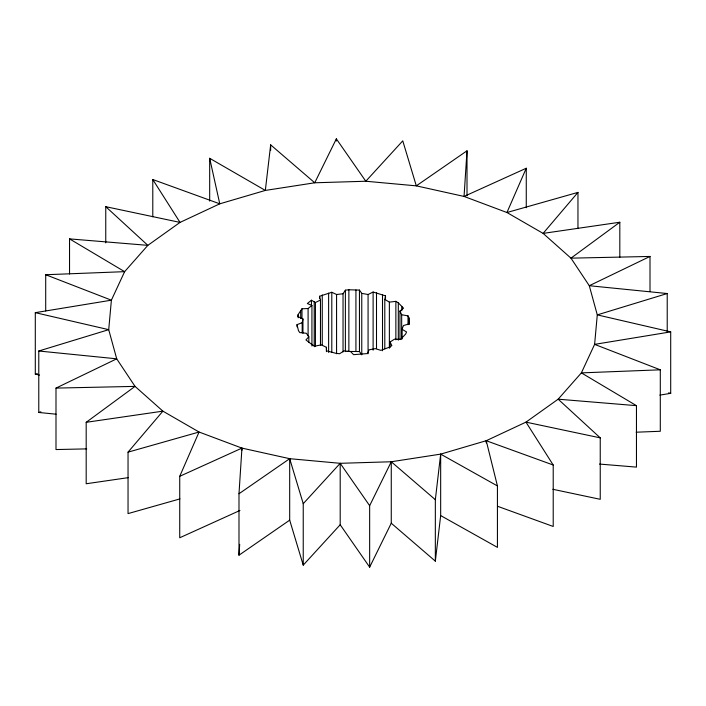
<?xml version="1.0" encoding="UTF-8"?>
<svg xmlns="http://www.w3.org/2000/svg" width="706" height="706" viewBox="0 0 706 706"><rect width="100%" height="100%" fill="white"/><g stroke="black" fill="none" stroke-linecap="round" stroke-linejoin="round"><path stroke-width="1.06" d="M238.99 493.75L289.689 458.688L289.689 520.145L238.99 555.198L238.99 493.75L241.946 448.107L199.057 432.028L162.892 411.148L135.04 386.385L116.711 358.825L108.715 329.667L111.389 300.182L124.627 271.66L147.845 245.353L180.03 222.408L219.769 203.822L265.332 190.426L314.735 182.783L365.805 181.239L416.311 185.854L464.054 196.436L506.943 212.515L543.108 233.395L570.96 258.158L589.289 285.718L597.285 314.885L594.611 344.369L581.373 372.883L558.155 399.19L525.97 422.135L486.231 440.72L440.668 454.126L391.265 461.759L340.195 463.312L289.689 458.688L241.946 448.107L179.73 476.312L179.73 537.769L239.934 510.473M238.99 555.198L239.696 544.335M209.682 201.086L209.682 158.294L265.332 190.426L270.663 144.854L314.735 182.783L336.347 138.853L365.805 181.239L402.764 140.856L416.311 185.854L467.01 150.802L464.054 196.436L526.27 168.231L526.27 207.74M435.337 499.689L391.265 461.759L391.265 523.217L435.337 561.146L435.337 499.689L440.668 454.126L497.43 485.931L497.43 547.379L440.668 515.574L440.668 454.126M435.337 561.146L440.668 515.574M315.432 346.408L315.432 302.512L311.443 300.209L307.348 303.545L311.928 305.416L308.098 308.531L301.974 308.787L298.179 314.497L297.773 316.535L302.945 318.927L302.945 333.197M302.186 332.588L302.186 322.713L302.945 318.927M384.796 348.764L384.796 299.388L385.511 295.867L373.112 292.028L368.073 294.508L361.763 293.369L359.451 290.087L348.87 289.769L345.384 290.175L343.037 293.749L343.037 351.915M401.935 339.092L401.935 329.208L403.514 325.51L409.039 323.966L408.933 317.85L408.006 315.864L401.67 314.744L399.967 311.064L403.523 308.169L398.316 302.839L395.863 301.356L389.368 302.133L384.796 299.388M179.73 476.312L199.057 432.028L128.042 452.149L128.042 513.606L179.977 498.886M526.27 168.231L506.943 212.515L577.958 192.394L577.958 228.612M340.195 524.761L303.236 565.144L303.236 503.687L340.195 463.312L340.195 524.761L369.653 567.147L369.653 505.69L391.265 461.759M369.653 567.147L391.265 523.217M128.042 452.149L162.892 411.148L86.185 422.312L86.185 483.76L128.324 477.635M577.958 192.394L543.108 233.395L619.815 222.24L619.815 257.355M302.186 322.713L297.032 324.645L298.47 330.708L299.812 332.605L306.342 333.267L308.84 336.797L305.936 339.921L312.255 344.828L315.017 346.116L321.292 344.881L326.419 347.281L326.481 350.829L336.118 353.371L339.612 353.732L344.078 350.908L350.573 351.579L353.591 354.668L367.526 353.565L369.07 349.841L375.327 348.632L380.878 350.37L389.438 347.167L391.839 345.658L390.091 341.96L394.566 339.154L400.69 339.348L405.703 333.956L406.55 331.961L401.935 329.208M86.185 422.312L135.04 386.385L55.995 388.097L55.995 449.554L86.732 448.884M619.815 222.24L570.96 258.158L650.005 256.446L650.005 291.569M319.544 298.453L319.544 296.264L331.794 292.275L336.568 294.508L343.037 293.749M315.432 302.512L320.471 300.05L319.544 296.264M55.995 388.097L116.711 358.825L38.777 351.006L38.777 412.463L56.101 414.201M650.005 256.446L589.289 285.718L667.223 293.537L667.223 331.952M38.777 351.006L108.715 329.667L35.3 312.661L35.3 374.118L39.554 375.098M38.777 412.463L40.869 411.827M667.223 293.537L597.285 314.885L670.7 331.882L670.7 393.339L659.828 395.122M35.3 312.661L111.389 300.182L45.705 274.731L45.705 310.949M35.3 374.118L37.471 373.756M670.7 331.882L594.611 344.369L660.295 369.812L660.295 431.269L636.177 432.204M347.123 351.429L359.451 351.544L361.763 354.827L361.763 293.369M45.705 274.731L124.627 271.66L69.541 238.884L69.541 274.007M660.295 369.812L581.373 372.883L636.459 405.659L636.459 467.116L599.482 464.063M69.541 238.884L147.845 245.353L105.759 206.681L105.759 242.899M636.459 405.659L558.155 399.19L600.241 437.861L600.241 499.318L552.877 489.293M105.759 206.681L180.03 222.408L152.787 179.527L219.769 203.822L209.682 158.294M600.241 437.861L525.97 422.135L553.213 465.016L553.213 526.473L497.562 506.281M668.573 392.845L670.7 393.339M486.231 442.909L486.231 440.72L553.213 465.016M340.195 463.312L369.653 505.69M289.689 458.688L303.236 503.687M289.689 520.145L303.236 565.144M486.231 440.72L497.43 485.931M467.01 150.802L467.01 195.791M409.003 321.936L409.003 324.125M408.933 317.85L408.933 324.433M408.006 315.864L408.006 324.645M401.793 306.395L401.793 310.79M401.67 314.744L401.67 338.889M399.967 311.064L399.967 339.595M398.316 302.839L398.316 340.151M395.863 301.356L395.863 339.771M390.091 341.96L390.091 347.449M389.368 302.133L389.368 348.226M385.511 295.867L385.511 298.056M382.511 294.79L382.511 350.758M376.501 292.637L376.501 348.605M373.112 292.028L373.112 350.185M368.073 294.508L368.073 353.768M359.451 290.087L359.451 351.544M355.93 289.981L355.93 351.438M348.87 289.769L348.87 351.226M345.384 290.175L345.384 351.632M336.568 294.508L336.568 353.768M336.347 138.853L336.347 141.041M331.794 292.275L331.794 352.638M328.625 293.158L328.625 352.418M326.419 347.281L326.419 351.667M322.254 294.94L322.254 345.419M320.471 300.05L320.471 345.049M314.214 301.683L314.214 346.672M311.928 305.416L311.928 346.028M311.443 300.209L311.443 305.698M308.84 336.797L308.84 342.278M308.098 308.531L308.098 335.959M301.974 308.787L301.974 318.662M300.712 310.684L300.712 318.362M298.179 314.497L298.179 317.788M297.032 324.645L297.032 326.843M270.663 144.854L270.663 150.343M241.946 448.107L241.946 450.304M152.787 179.527L152.787 216.839"/></g></svg>
